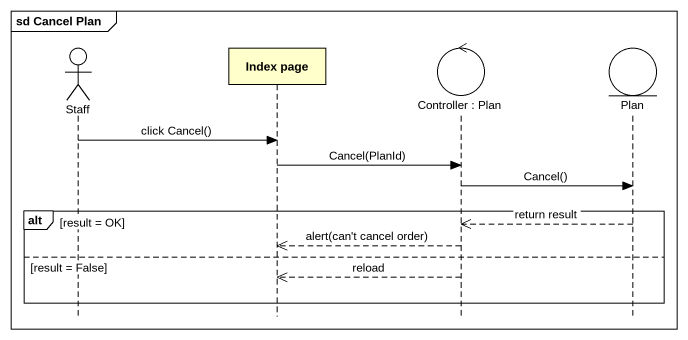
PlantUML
@startuml
mainframe sd Cancel Plan
hide footbox
actor Staff
participant "Index page" as Index_page
control "Controller : Plan" as Controller_Plan
entity Plan

Staff -> Index_page : click Cancel()
Index_page -> Controller_Plan : Cancel(PlanId)
Controller_Plan -> Plan : Cancel()
alt result = OK
  Plan -->> Controller_Plan : return result
  Controller_Plan -->> Index_page : alert(can't cancel order)
else result = False
  Controller_Plan -->> Index_page : reload
end
@enduml
